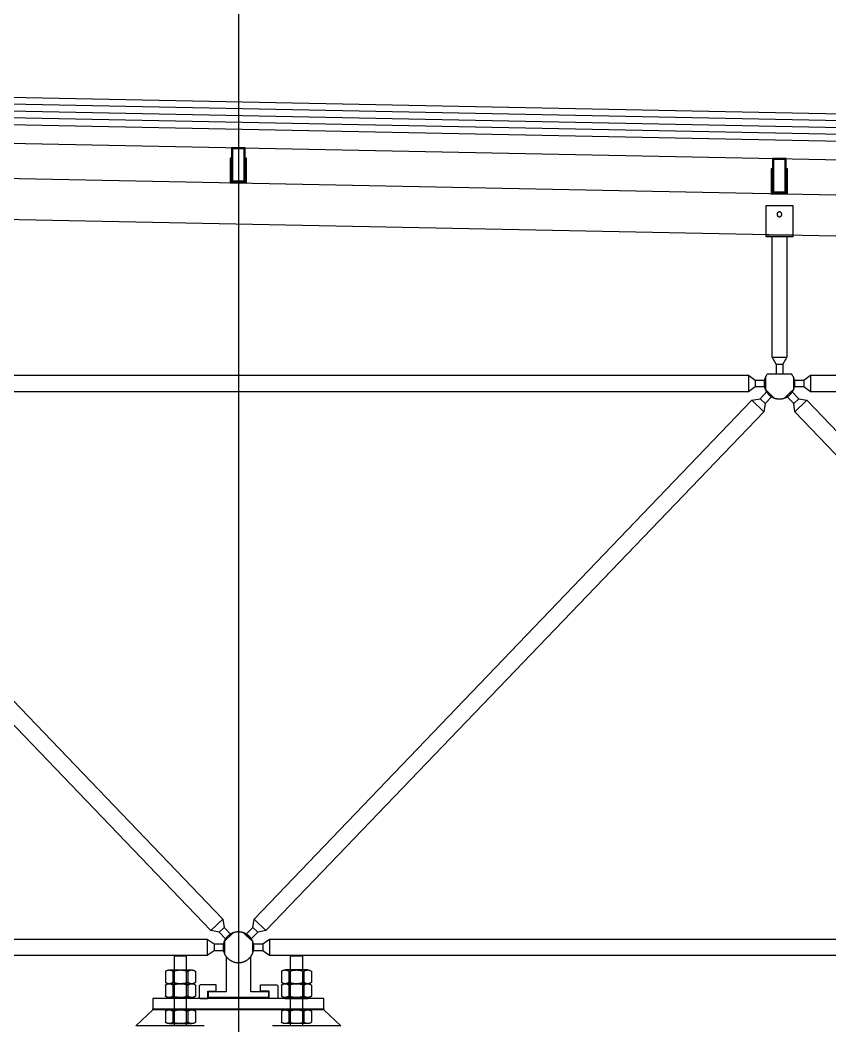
# Model space of a CAD drawing. Header units: centimetres. Extents: x 26200 to 152500, y -600 to 9300.
# Drawn here: x 133613.1 to 133850.1, y 5900.4 to 6194.8 of the extents above; entities that cross this region are included whole.
import ezdxf

# ---------------------------------------------------------------- set-up
doc = ezdxf.new("R2010")
doc.units = ezdxf.units.CM
doc.layers.add('ROTAS-MIMARI-KESIT', color=8, linetype='Continuous')

msp = doc.modelspace()

# ---------------------------------------------------------------- linework, layer by layer
at = {"layer": 'ROTAS-MIMARI-KESIT'}
msp.add_line((133677.07, 6815.33), (133677.07, 5246.86), dxfattribs=at)
for points in [[(132727.16, 6187.91), (135502.08, 6132.41)], [(132727.2, 6189.91), (135502.04, 6134.41)], [(132727.12, 6185.91), (135502.04, 6130.41)], [(132727.04, 6181.91), (135502.04, 6126.41)], [(132727.08, 6183.91), (135502.08, 6128.41)], [(132727.04, 6176.41), (135502.04, 6120.91)], [(132885.88, 6162.93), (135422.72, 6112.19)], [(133674.64, 6153.11), (133674.94, 6153.11)], [(133679.14, 6153.11), (133679.44, 6153.11)], [(132885.88, 6150.93), (135422.72, 6100.19)], [(133674.64, 6151.71), (133674.94, 6151.71)], [(133679.14, 6151.71), (133679.44, 6151.71)], [(133832.98, 6149.94), (133833.28, 6149.94)], [(133837.48, 6149.94), (133837.78, 6149.94)], [(133832.98, 6148.54), (133833.28, 6148.54)], [(133837.48, 6148.54), (133837.78, 6148.54)], [(133831.38, 6131.94), (133839.38, 6131.94)], [(133833.26, 6096.11), (133833.26, 6131.44)], [(133837.5, 6131.44), (133837.5, 6096.11)], [(133834.38, 6094.11), (133833.26, 6096.11)], [(133833.26, 6096.11), (133837.5, 6096.11)], [(133834.38, 6094.11), (133834.38, 6091.11)], [(133834.38, 6094.11), (133836.38, 6094.11)], [(133837.5, 6096.11), (133836.38, 6094.11)], [(133836.38, 6094.11), (133836.38, 6091.11)], [(133522.81, 6089.41), (133525.81, 6089.41), (133527.81, 6090.82), (133826.28, 6090.82), (133828.28, 6089.41), (133831.28, 6089.41)], [(133826.28, 6090.82), (133826.28, 6085.99)], [(133831.78, 6091.11), (133831.69, 6090.99), (133831.61, 6090.86), (133831.53, 6090.74), (133831.45, 6090.6), (133831.38, 6090.47), (133831.31, 6090.33), (133831.24, 6090.19), (133831.18, 6090.05), (133831.13, 6089.9), (133831.1, 6089.82), (133831.08, 6089.75), (133831.06, 6089.67), (133831.04, 6089.6), (133831.02, 6089.52), (133831, 6089.44), (133830.98, 6089.36), (133830.96, 6089.29), (133830.95, 6089.21), (133830.93, 6089.13), (133830.92, 6089.05), (133830.91, 6088.97), (133830.9, 6088.89), (133830.89, 6088.81), (133830.89, 6088.73), (133830.88, 6088.65), (133830.88, 6088.57), (133830.88, 6088.49), (133830.88, 6088.41), (133830.88, 6088.33), (133830.88, 6088.26), (133830.88, 6088.18), (133830.89, 6088.1), (133830.89, 6088.02), (133830.9, 6087.94), (133830.91, 6087.86), (133830.92, 6087.78), (133830.93, 6087.7), (133830.96, 6087.55), (133830.99, 6087.4), (133831.03, 6087.25), (133831.07, 6087.1), (133831.12, 6086.95), (133831.17, 6086.81), (133831.23, 6086.67), (133831.29, 6086.53), (133831.35, 6086.4), (133831.42, 6086.26), (133831.49, 6086.13), (133831.57, 6086.01), (133831.66, 6085.88), (133831.74, 6085.75), (133831.84, 6085.63), (133831.94, 6085.51), (133832.04, 6085.39), (133832.15, 6085.28), (133832.2, 6085.22), (133832.26, 6085.17), (133832.31, 6085.11), (133832.37, 6085.06), (133832.43, 6085.01), (133832.49, 6084.95), (133832.56, 6084.9), (133832.62, 6084.85), (133832.68, 6084.81), (133832.75, 6084.76), (133832.81, 6084.71), (133832.88, 6084.67), (133832.94, 6084.62), (133833.01, 6084.58), (133833.08, 6084.54), (133833.15, 6084.5), (133833.22, 6084.46), (133833.29, 6084.42), (133833.36, 6084.39), (133833.43, 6084.35), (133833.5, 6084.32), (133833.58, 6084.29), (133833.65, 6084.25), (133833.72, 6084.22), (133833.8, 6084.2), (133833.87, 6084.17), (133833.94, 6084.14), (133834.02, 6084.12), (133834.17, 6084.07), (133834.32, 6084.03), (133834.47, 6084), (133834.62, 6083.97), (133834.78, 6083.95), (133834.93, 6083.93), (133835.08, 6083.92), (133835.23, 6083.91), (133835.38, 6083.91), (133835.53, 6083.91), (133835.67, 6083.92), (133835.83, 6083.93), (133835.98, 6083.95), (133836.13, 6083.97), (133836.28, 6084), (133836.43, 6084.03), (133836.58, 6084.07), (133836.73, 6084.12), (133836.81, 6084.14), (133836.88, 6084.17), (133836.96, 6084.2), (133837.03, 6084.22), (133837.1, 6084.25), (133837.18, 6084.29), (133837.25, 6084.32), (133837.32, 6084.35), (133837.39, 6084.39), (133837.46, 6084.42), (133837.54, 6084.46), (133837.6, 6084.5), (133837.67, 6084.54), (133837.74, 6084.58), (133837.81, 6084.62), (133837.88, 6084.67), (133837.94, 6084.71), (133838.01, 6084.76), (133838.07, 6084.81), (133838.14, 6084.85), (133838.2, 6084.9), (133838.26, 6084.95), (133838.32, 6085.01), (133838.38, 6085.06), (133838.44, 6085.11), (133838.5, 6085.17), (133838.55, 6085.22), (133838.61, 6085.28), (133838.71, 6085.39), (133838.82, 6085.51), (133838.92, 6085.63), (133839.01, 6085.75), (133839.1, 6085.88), (133839.18, 6086.01), (133839.26, 6086.13), (133839.33, 6086.26), (133839.4, 6086.4), (133839.47, 6086.53), (133839.53, 6086.67), (133839.58, 6086.81), (133839.63, 6086.95), (133839.68, 6087.1), (133839.72, 6087.25), (133839.76, 6087.4), (133839.79, 6087.55), (133839.82, 6087.7), (133839.83, 6087.78), (133839.84, 6087.86), (133839.85, 6087.94), (133839.86, 6088.02), (133839.87, 6088.1), (133839.87, 6088.18), (133839.87, 6088.26), (133839.88, 6088.33), (133839.88, 6088.41), (133839.88, 6088.49), (133839.87, 6088.57), (133839.87, 6088.65), (133839.86, 6088.73), (133839.86, 6088.81), (133839.85, 6088.89), (133839.84, 6088.97), (133839.83, 6089.05), (133839.82, 6089.13), (133839.8, 6089.21), (133839.79, 6089.29), (133839.77, 6089.36), (133839.76, 6089.44), (133839.74, 6089.52), (133839.72, 6089.6), (133839.7, 6089.67), (133839.67, 6089.75), (133839.65, 6089.82), (133839.62, 6089.9), (133839.57, 6090.05), (133839.51, 6090.19), (133839.45, 6090.33), (133839.38, 6090.47), (133839.3, 6090.6), (133839.23, 6090.74), (133839.15, 6090.86), (133839.06, 6090.99), (133838.98, 6091.11)], [(133838.98, 6091.11), (133831.78, 6091.11)], [(133839.48, 6089.41), (133842.48, 6089.41), (133844.48, 6090.82), (134142.94, 6090.82), (134144.94, 6089.41), (134147.94, 6089.41)], [(133844.48, 6090.82), (133844.48, 6085.99)], [(133828.28, 6089.41), (133828.28, 6087.41)], [(133831.28, 6090.26), (133831.28, 6086.55)], [(133839.48, 6090.26), (133839.48, 6086.55)], [(133842.48, 6089.41), (133842.48, 6087.41)], [(133831.28, 6087.41), (133828.28, 6087.41), (133826.28, 6085.99), (133527.81, 6085.99), (133525.81, 6087.41), (133522.81, 6087.41)], [(133833.26, 6084.76), (133831.18, 6082.59), (133830.82, 6080.17), (133685.09, 5928.3), (133682.68, 5927.84), (133680.6, 5925.67), (133679.16, 5927.06), (133681.24, 5929.22), (133681.6, 5931.65), (133827.33, 6083.52), (133829.74, 6083.98), (133831.82, 6086.14)], [(133831.2, 6086.73), (133833.88, 6084.17)], [(133839.55, 6086.73), (133836.88, 6084.17)], [(134147.94, 6087.41), (134144.94, 6087.41), (134142.94, 6085.99), (133844.48, 6085.99), (133842.48, 6087.41), (133839.48, 6087.41)], [(133827.33, 6083.52), (133830.82, 6080.17)], [(133829.74, 6083.98), (133831.18, 6082.59)], [(133841.01, 6083.98), (133839.57, 6082.59)], [(133843.42, 6083.52), (133839.93, 6080.17)], [(133672.49, 5931.65), (133669, 5928.3)], [(133672.85, 5929.22), (133671.41, 5927.84)], [(133681.24, 5929.22), (133682.68, 5927.84)], [(133681.6, 5931.65), (133685.09, 5928.3)], [(133364.48, 5924.41), (133367.48, 5924.41), (133369.48, 5925.82), (133667.94, 5925.82), (133669.94, 5924.41), (133672.94, 5924.41)], [(133667.94, 5925.82), (133667.94, 5920.99)], [(133680.64, 5920.71), (133680.74, 5920.84), (133680.82, 5920.97), (133680.91, 5921.1), (133680.98, 5921.24), (133681.06, 5921.37), (133681.13, 5921.52), (133681.19, 5921.66), (133681.25, 5921.8), (133681.3, 5921.95), (133681.35, 5922.1), (133681.39, 5922.25), (133681.43, 5922.4), (133681.46, 5922.56), (133681.49, 5922.71), (133681.51, 5922.87), (133681.53, 5923.02), (133681.54, 5923.18), (133681.54, 5923.34), (133681.54, 5923.49), (133681.54, 5923.65), (133681.53, 5923.81), (133681.51, 5923.96), (133681.49, 5924.12), (133681.46, 5924.27), (133681.43, 5924.43), (133681.39, 5924.58), (133681.34, 5924.73), (133681.3, 5924.88), (133681.24, 5925.03), (133681.18, 5925.17), (133681.12, 5925.32), (133681.05, 5925.46), (133680.98, 5925.59), (133680.9, 5925.73), (133680.81, 5925.86), (133680.73, 5925.99), (133680.63, 5926.12), (133680.54, 5926.24), (133680.44, 5926.36), (133680.33, 5926.48), (133680.22, 5926.59), (133680.11, 5926.7), (133679.99, 5926.81), (133679.87, 5926.91), (133679.75, 5927), (133679.62, 5927.1), (133679.49, 5927.18), (133679.36, 5927.27), (133679.22, 5927.35), (133679.08, 5927.42), (133678.94, 5927.49), (133678.8, 5927.55), (133678.65, 5927.61), (133678.51, 5927.66), (133678.36, 5927.71), (133678.21, 5927.76), (133678.05, 5927.79), (133677.9, 5927.83), (133677.75, 5927.85), (133677.59, 5927.88), (133677.44, 5927.89), (133677.28, 5927.9), (133677.12, 5927.91), (133676.96, 5927.91), (133676.81, 5927.9), (133676.65, 5927.89), (133676.5, 5927.88), (133676.34, 5927.85), (133676.19, 5927.83), (133676.03, 5927.79), (133675.88, 5927.76), (133675.73, 5927.71), (133675.58, 5927.66), (133675.43, 5927.61), (133675.29, 5927.55), (133675.14, 5927.49), (133675, 5927.42), (133674.86, 5927.35), (133674.73, 5927.27), (133674.59, 5927.18), (133674.46, 5927.1), (133674.34, 5927), (133674.21, 5926.91), (133674.09, 5926.81), (133673.98, 5926.7), (133673.86, 5926.59), (133673.75, 5926.48), (133673.65, 5926.36), (133673.55, 5926.24), (133673.45, 5926.12), (133673.36, 5925.99), (133673.27, 5925.86), (133673.19, 5925.73), (133673.11, 5925.59), (133673.04, 5925.46), (133672.97, 5925.32), (133672.9, 5925.17), (133672.84, 5925.03), (133672.79, 5924.88), (133672.74, 5924.73), (133672.7, 5924.58), (133672.66, 5924.43), (133672.63, 5924.27), (133672.6, 5924.12), (133672.58, 5923.96), (133672.56, 5923.81), (133672.55, 5923.65), (133672.54, 5923.49), (133672.54, 5923.34), (133672.55, 5923.18), (133672.56, 5923.02), (133672.58, 5922.87), (133672.6, 5922.71), (133672.62, 5922.56), (133672.66, 5922.4), (133672.69, 5922.25), (133672.74, 5922.1), (133672.79, 5921.95), (133672.84, 5921.8), (133672.9, 5921.66), (133672.96, 5921.52), (133673.03, 5921.37), (133673.1, 5921.24), (133673.18, 5921.1), (133673.26, 5920.97), (133673.35, 5920.84), (133673.44, 5920.71)], [(133675.54, 5927.65), (133672.87, 5925.08)], [(133678.54, 5927.65), (133681.22, 5925.08)], [(133681.14, 5924.41), (133684.14, 5924.41), (133686.14, 5925.82), (133984.61, 5925.82), (133986.61, 5924.41), (133989.61, 5924.41)], [(133686.14, 5925.82), (133686.14, 5920.99)], [(133669.94, 5924.41), (133669.94, 5922.41)], [(133672.94, 5925.26), (133672.94, 5921.55)], [(133681.14, 5925.26), (133681.14, 5921.55)], [(133684.14, 5924.41), (133684.14, 5922.41)], [(133672.94, 5922.41), (133669.94, 5922.41), (133667.94, 5920.99), (133369.48, 5920.99), (133367.48, 5922.41), (133364.48, 5922.41)], [(133661.84, 5920.91), (133658.24, 5920.91)], [(133658.24, 5920.91), (133658.24, 5900.41)], [(133658.24, 5920.91), (133661.84, 5920.91)], [(133661.84, 5900.41), (133661.84, 5920.91)], [(133673.44, 5920.71), (133673.44, 5910.41)], [(133680.64, 5910.41), (133680.64, 5920.71)], [(133989.61, 5922.41), (133986.61, 5922.41), (133984.61, 5920.99), (133686.14, 5920.99), (133684.14, 5922.41), (133681.14, 5922.41)], [(133692.24, 5900.41), (133692.24, 5920.91)], [(133692.24, 5920.91), (133695.84, 5920.91)], [(133695.84, 5920.91), (133692.24, 5920.91)], [(133695.84, 5920.91), (133695.84, 5900.41)], [(133655.69, 5916.39), (133655.74, 5916.43), (133655.79, 5916.47), (133655.84, 5916.5), (133655.89, 5916.53), (133655.94, 5916.56), (133655.99, 5916.59), (133656.05, 5916.61), (133656.1, 5916.64), (133656.16, 5916.66), (133656.21, 5916.68), (133656.27, 5916.7), (133656.33, 5916.72), (133656.39, 5916.73), (133656.45, 5916.74), (133656.51, 5916.75), (133656.56, 5916.76), (133656.62, 5916.77), (133656.68, 5916.77), (133656.74, 5916.77), (133656.8, 5916.77), (133656.86, 5916.77), (133656.92, 5916.77), (133656.98, 5916.76), (133657.04, 5916.75), (133657.1, 5916.74), (133657.16, 5916.73), (133657.22, 5916.72), (133657.28, 5916.7), (133657.33, 5916.68), (133657.39, 5916.66), (133657.45, 5916.64), (133657.5, 5916.61), (133657.55, 5916.59), (133657.61, 5916.56), (133657.66, 5916.53), (133657.71, 5916.5), (133657.76, 5916.47), (133657.81, 5916.43), (133657.86, 5916.39)], [(133655.69, 5916.39), (133655.69, 5913.12)], [(133656.77, 5916.77), (133663.38, 5916.77)], [(133657.86, 5916.38), (133658.06, 5916.45), (133658.26, 5916.51), (133658.47, 5916.57), (133658.68, 5916.62), (133658.89, 5916.66), (133659.1, 5916.7), (133659.31, 5916.73), (133659.53, 5916.75), (133659.74, 5916.76), (133659.96, 5916.77), (133660.17, 5916.77), (133660.39, 5916.76), (133660.6, 5916.75), (133660.81, 5916.73), (133661.03, 5916.7), (133661.24, 5916.66), (133661.45, 5916.62), (133661.66, 5916.57), (133661.87, 5916.51), (133662.07, 5916.45), (133662.27, 5916.38)], [(133657.86, 5916.36), (133657.86, 5913.14)], [(133662.27, 5916.39), (133662.32, 5916.43), (133662.37, 5916.46), (133662.42, 5916.49), (133662.47, 5916.53), (133662.53, 5916.56), (133662.58, 5916.59), (133662.64, 5916.61), (133662.69, 5916.64), (133662.75, 5916.66), (133662.81, 5916.68), (133662.87, 5916.7), (133662.92, 5916.71), (133662.98, 5916.73), (133663.04, 5916.74), (133663.1, 5916.75), (133663.16, 5916.76), (133663.22, 5916.77), (133663.29, 5916.77), (133663.35, 5916.77), (133663.41, 5916.77), (133663.47, 5916.77), (133663.53, 5916.77), (133663.59, 5916.76), (133663.65, 5916.75), (133663.71, 5916.74), (133663.77, 5916.73), (133663.83, 5916.71), (133663.89, 5916.7), (133663.95, 5916.68), (133664, 5916.66), (133664.06, 5916.64), (133664.12, 5916.61), (133664.17, 5916.59), (133664.23, 5916.56), (133664.28, 5916.53), (133664.33, 5916.49), (133664.38, 5916.46), (133664.43, 5916.43), (133664.48, 5916.39)], [(133662.27, 5916.38), (133662.27, 5913.14)], [(133664.48, 5916.39), (133664.48, 5913.12)], [(133689.61, 5916.39), (133689.65, 5916.43), (133689.7, 5916.46), (133689.75, 5916.49), (133689.81, 5916.53), (133689.86, 5916.56), (133689.91, 5916.59), (133689.97, 5916.61), (133690.02, 5916.64), (133690.08, 5916.66), (133690.14, 5916.68), (133690.2, 5916.7), (133690.26, 5916.71), (133690.32, 5916.73), (133690.38, 5916.74), (133690.44, 5916.75), (133690.5, 5916.76), (133690.56, 5916.77), (133690.62, 5916.77), (133690.68, 5916.77), (133690.74, 5916.77), (133690.8, 5916.77), (133690.86, 5916.77), (133690.92, 5916.76), (133690.98, 5916.75), (133691.04, 5916.74), (133691.1, 5916.73), (133691.16, 5916.71), (133691.22, 5916.7), (133691.28, 5916.68), (133691.34, 5916.66), (133691.39, 5916.64), (133691.45, 5916.61), (133691.5, 5916.59), (133691.56, 5916.56), (133691.61, 5916.53), (133691.66, 5916.49), (133691.72, 5916.46), (133691.76, 5916.43), (133691.81, 5916.39)], [(133689.61, 5916.39), (133689.61, 5913.12)], [(133697.31, 5916.77), (133690.71, 5916.77)], [(133691.81, 5916.38), (133692.02, 5916.45), (133692.22, 5916.51), (133692.43, 5916.57), (133692.64, 5916.62), (133692.85, 5916.66), (133693.06, 5916.7), (133693.27, 5916.73), (133693.49, 5916.75), (133693.7, 5916.76), (133693.91, 5916.77), (133694.13, 5916.77), (133694.34, 5916.76), (133694.56, 5916.75), (133694.77, 5916.73), (133694.98, 5916.7), (133695.2, 5916.66), (133695.41, 5916.62), (133695.62, 5916.57), (133695.82, 5916.51), (133696.03, 5916.45), (133696.23, 5916.38)], [(133691.81, 5916.38), (133691.81, 5913.14)], [(133696.23, 5916.39), (133696.28, 5916.43), (133696.33, 5916.47), (133696.38, 5916.5), (133696.43, 5916.53), (133696.48, 5916.56), (133696.53, 5916.59), (133696.59, 5916.61), (133696.64, 5916.64), (133696.7, 5916.66), (133696.75, 5916.68), (133696.81, 5916.7), (133696.87, 5916.72), (133696.93, 5916.73), (133696.98, 5916.74), (133697.04, 5916.75), (133697.1, 5916.76), (133697.16, 5916.77), (133697.22, 5916.77), (133697.28, 5916.77), (133697.34, 5916.77), (133697.4, 5916.77), (133697.46, 5916.77), (133697.52, 5916.76), (133697.58, 5916.75), (133697.64, 5916.74), (133697.7, 5916.73), (133697.76, 5916.72), (133697.81, 5916.7), (133697.87, 5916.68), (133697.93, 5916.66), (133697.98, 5916.64), (133698.04, 5916.61), (133698.09, 5916.59), (133698.15, 5916.56), (133698.2, 5916.53), (133698.25, 5916.5), (133698.3, 5916.47), (133698.35, 5916.43), (133698.4, 5916.39)], [(133696.23, 5916.36), (133696.23, 5913.14)], [(133698.4, 5916.39), (133698.4, 5913.12)], [(133657.86, 5913.12), (133657.81, 5913.08), (133657.76, 5913.05), (133657.71, 5913.01), (133657.66, 5912.98), (133657.61, 5912.95), (133657.55, 5912.93), (133657.5, 5912.9), (133657.45, 5912.88), (133657.39, 5912.85), (133657.33, 5912.83), (133657.28, 5912.82), (133657.22, 5912.8), (133657.16, 5912.78), (133657.1, 5912.77), (133657.04, 5912.76), (133656.98, 5912.75), (133656.92, 5912.75), (133656.86, 5912.74), (133656.8, 5912.74), (133656.74, 5912.74), (133656.68, 5912.74), (133656.62, 5912.75), (133656.56, 5912.75), (133656.51, 5912.76), (133656.45, 5912.77), (133656.39, 5912.78), (133656.33, 5912.8), (133656.27, 5912.82), (133656.21, 5912.83), (133656.16, 5912.85), (133656.1, 5912.88), (133656.05, 5912.9), (133655.99, 5912.93), (133655.94, 5912.95), (133655.89, 5912.98), (133655.84, 5913.01), (133655.79, 5913.05), (133655.74, 5913.08), (133655.69, 5913.12)], [(133655.69, 5912.36), (133655.74, 5912.4), (133655.79, 5912.43), (133655.84, 5912.47), (133655.89, 5912.5), (133655.94, 5912.53), (133655.99, 5912.56), (133656.05, 5912.58), (133656.1, 5912.61), (133656.16, 5912.63), (133656.21, 5912.65), (133656.27, 5912.67), (133656.33, 5912.68), (133656.39, 5912.7), (133656.45, 5912.71), (133656.51, 5912.72), (133656.56, 5912.73), (133656.62, 5912.73), (133656.68, 5912.74), (133656.74, 5912.74), (133656.8, 5912.74), (133656.86, 5912.74), (133656.92, 5912.73), (133656.98, 5912.73), (133657.04, 5912.72), (133657.1, 5912.71), (133657.16, 5912.7), (133657.22, 5912.68), (133657.28, 5912.67), (133657.33, 5912.65), (133657.39, 5912.63), (133657.45, 5912.61), (133657.5, 5912.58), (133657.55, 5912.56), (133657.61, 5912.53), (133657.66, 5912.5), (133657.71, 5912.47), (133657.76, 5912.43), (133657.81, 5912.4), (133657.86, 5912.36)], [(133655.69, 5912.36), (133655.69, 5909.09)], [(133656.77, 5912.74), (133663.38, 5912.74)], [(133656.77, 5912.74), (133662.27, 5912.74)], [(133662.27, 5913.14), (133662.07, 5913.06), (133661.87, 5913), (133661.66, 5912.94), (133661.45, 5912.89), (133661.24, 5912.85), (133661.03, 5912.81), (133660.81, 5912.79), (133660.6, 5912.76), (133660.39, 5912.75), (133660.17, 5912.74), (133659.96, 5912.74), (133659.74, 5912.75), (133659.53, 5912.76), (133659.31, 5912.79), (133659.1, 5912.81), (133658.89, 5912.85), (133658.68, 5912.89), (133658.47, 5912.94), (133658.26, 5913), (133658.06, 5913.06), (133657.86, 5913.14)], [(133657.86, 5912.35), (133658.06, 5912.42), (133658.26, 5912.48), (133658.47, 5912.54), (133658.68, 5912.59), (133658.89, 5912.63), (133659.1, 5912.67), (133659.31, 5912.7), (133659.53, 5912.72), (133659.74, 5912.73), (133659.96, 5912.74), (133660.17, 5912.74), (133660.39, 5912.73), (133660.6, 5912.72), (133660.81, 5912.7), (133661.03, 5912.67), (133661.24, 5912.63), (133661.45, 5912.59), (133661.66, 5912.54), (133661.87, 5912.48), (133662.07, 5912.42), (133662.27, 5912.35)], [(133657.86, 5912.33), (133657.86, 5909.1)], [(133664.48, 5913.12), (133664.43, 5913.09), (133664.38, 5913.05), (133664.33, 5913.02), (133664.28, 5912.99), (133664.23, 5912.96), (133664.17, 5912.93), (133664.12, 5912.9), (133664.06, 5912.88), (133664, 5912.86), (133663.95, 5912.83), (133663.89, 5912.82), (133663.83, 5912.8), (133663.77, 5912.79), (133663.71, 5912.77), (133663.65, 5912.76), (133663.59, 5912.75), (133663.53, 5912.75), (133663.47, 5912.74), (133663.41, 5912.74), (133663.35, 5912.74), (133663.29, 5912.74), (133663.22, 5912.75), (133663.16, 5912.75), (133663.1, 5912.76), (133663.04, 5912.77), (133662.98, 5912.79), (133662.92, 5912.8), (133662.87, 5912.82), (133662.81, 5912.83), (133662.75, 5912.86), (133662.69, 5912.88), (133662.64, 5912.9), (133662.58, 5912.93), (133662.53, 5912.96), (133662.47, 5912.99), (133662.42, 5913.02), (133662.37, 5913.05), (133662.32, 5913.09), (133662.27, 5913.12)], [(133662.27, 5912.36), (133662.32, 5912.39), (133662.37, 5912.43), (133662.42, 5912.46), (133662.47, 5912.49), (133662.53, 5912.52), (133662.58, 5912.55), (133662.64, 5912.58), (133662.69, 5912.6), (133662.75, 5912.63), (133662.81, 5912.65), (133662.87, 5912.67), (133662.92, 5912.68), (133662.98, 5912.7), (133663.04, 5912.71), (133663.1, 5912.72), (133663.16, 5912.73), (133663.22, 5912.73), (133663.29, 5912.74), (133663.35, 5912.74), (133663.41, 5912.74), (133663.47, 5912.74), (133663.53, 5912.73), (133663.59, 5912.73), (133663.65, 5912.72), (133663.71, 5912.71), (133663.77, 5912.7), (133663.83, 5912.68), (133663.89, 5912.67), (133663.95, 5912.65), (133664, 5912.63), (133664.06, 5912.6), (133664.12, 5912.58), (133664.17, 5912.55), (133664.23, 5912.52), (133664.28, 5912.49), (133664.33, 5912.46), (133664.38, 5912.43), (133664.43, 5912.39), (133664.48, 5912.36)], [(133662.27, 5912.74), (133663.38, 5912.74)], [(133662.27, 5912.35), (133662.27, 5909.1)], [(133664.48, 5912.36), (133664.48, 5909.09)], [(133691.81, 5913.12), (133691.76, 5913.09), (133691.72, 5913.05), (133691.66, 5913.02), (133691.61, 5912.99), (133691.56, 5912.96), (133691.5, 5912.93), (133691.45, 5912.9), (133691.39, 5912.88), (133691.34, 5912.86), (133691.28, 5912.83), (133691.22, 5912.82), (133691.16, 5912.8), (133691.1, 5912.79), (133691.04, 5912.77), (133690.98, 5912.76), (133690.92, 5912.75), (133690.86, 5912.75), (133690.8, 5912.74), (133690.74, 5912.74), (133690.68, 5912.74), (133690.62, 5912.74), (133690.56, 5912.75), (133690.5, 5912.75), (133690.44, 5912.76), (133690.38, 5912.77), (133690.32, 5912.79), (133690.26, 5912.8), (133690.2, 5912.82), (133690.14, 5912.83), (133690.08, 5912.86), (133690.02, 5912.88), (133689.97, 5912.9), (133689.91, 5912.93), (133689.86, 5912.96), (133689.81, 5912.99), (133689.75, 5913.02), (133689.7, 5913.05), (133689.65, 5913.09), (133689.61, 5913.12)], [(133689.61, 5912.36), (133689.65, 5912.39), (133689.7, 5912.43), (133689.75, 5912.46), (133689.81, 5912.49), (133689.86, 5912.52), (133689.91, 5912.55), (133689.97, 5912.58), (133690.02, 5912.6), (133690.08, 5912.63), (133690.14, 5912.65), (133690.2, 5912.67), (133690.26, 5912.68), (133690.32, 5912.7), (133690.38, 5912.71), (133690.44, 5912.72), (133690.5, 5912.73), (133690.56, 5912.73), (133690.62, 5912.74), (133690.68, 5912.74), (133690.74, 5912.74), (133690.8, 5912.74), (133690.86, 5912.73), (133690.92, 5912.73), (133690.98, 5912.72), (133691.04, 5912.71), (133691.1, 5912.7), (133691.16, 5912.68), (133691.22, 5912.67), (133691.28, 5912.65), (133691.34, 5912.63), (133691.39, 5912.6), (133691.45, 5912.58), (133691.5, 5912.55), (133691.56, 5912.52), (133691.61, 5912.49), (133691.66, 5912.46), (133691.72, 5912.43), (133691.76, 5912.39), (133691.81, 5912.36)], [(133689.61, 5912.36), (133689.61, 5909.09)], [(133697.31, 5912.74), (133690.71, 5912.74)], [(133691.81, 5912.74), (133690.71, 5912.74)], [(133696.23, 5913.14), (133696.03, 5913.06), (133695.82, 5913), (133695.62, 5912.94), (133695.41, 5912.89), (133695.2, 5912.85), (133694.98, 5912.81), (133694.77, 5912.79), (133694.56, 5912.76), (133694.34, 5912.75), (133694.13, 5912.74), (133693.91, 5912.74), (133693.7, 5912.75), (133693.49, 5912.76), (133693.27, 5912.79), (133693.06, 5912.81), (133692.85, 5912.85), (133692.64, 5912.89), (133692.43, 5912.94), (133692.22, 5913), (133692.02, 5913.06), (133691.81, 5913.14)], [(133691.81, 5912.35), (133692.02, 5912.42), (133692.22, 5912.48), (133692.43, 5912.54), (133692.64, 5912.59), (133692.85, 5912.63), (133693.06, 5912.67), (133693.27, 5912.7), (133693.49, 5912.72), (133693.7, 5912.73), (133693.91, 5912.74), (133694.13, 5912.74), (133694.34, 5912.73), (133694.56, 5912.72), (133694.77, 5912.7), (133694.98, 5912.67), (133695.2, 5912.63), (133695.41, 5912.59), (133695.62, 5912.54), (133695.82, 5912.48), (133696.03, 5912.42), (133696.23, 5912.35)], [(133697.31, 5912.74), (133691.81, 5912.74)], [(133691.81, 5912.35), (133691.81, 5909.1)], [(133698.4, 5913.12), (133698.35, 5913.08), (133698.3, 5913.05), (133698.25, 5913.01), (133698.2, 5912.98), (133698.15, 5912.95), (133698.09, 5912.93), (133698.04, 5912.9), (133697.98, 5912.88), (133697.93, 5912.85), (133697.87, 5912.83), (133697.81, 5912.82), (133697.76, 5912.8), (133697.7, 5912.78), (133697.64, 5912.77), (133697.58, 5912.76), (133697.52, 5912.75), (133697.46, 5912.75), (133697.4, 5912.74), (133697.34, 5912.74), (133697.28, 5912.74), (133697.22, 5912.74), (133697.16, 5912.75), (133697.1, 5912.75), (133697.04, 5912.76), (133696.98, 5912.77), (133696.93, 5912.78), (133696.87, 5912.8), (133696.81, 5912.82), (133696.75, 5912.83), (133696.7, 5912.85), (133696.64, 5912.88), (133696.59, 5912.9), (133696.53, 5912.93), (133696.48, 5912.95), (133696.43, 5912.98), (133696.38, 5913.01), (133696.33, 5913.05), (133696.28, 5913.08), (133696.23, 5913.12)], [(133696.23, 5912.36), (133696.28, 5912.4), (133696.33, 5912.43), (133696.38, 5912.47), (133696.43, 5912.5), (133696.48, 5912.53), (133696.53, 5912.56), (133696.59, 5912.58), (133696.64, 5912.61), (133696.7, 5912.63), (133696.75, 5912.65), (133696.81, 5912.67), (133696.87, 5912.68), (133696.93, 5912.7), (133696.98, 5912.71), (133697.04, 5912.72), (133697.1, 5912.73), (133697.16, 5912.73), (133697.22, 5912.74), (133697.28, 5912.74), (133697.34, 5912.74), (133697.4, 5912.74), (133697.46, 5912.73), (133697.52, 5912.73), (133697.58, 5912.72), (133697.64, 5912.71), (133697.7, 5912.7), (133697.76, 5912.68), (133697.81, 5912.67), (133697.87, 5912.65), (133697.93, 5912.63), (133697.98, 5912.61), (133698.04, 5912.58), (133698.09, 5912.56), (133698.15, 5912.53), (133698.2, 5912.5), (133698.25, 5912.47), (133698.3, 5912.43), (133698.35, 5912.4), (133698.4, 5912.36)], [(133696.23, 5912.33), (133696.23, 5909.1)], [(133698.4, 5912.36), (133698.4, 5909.09)], [(133657.86, 5909.09), (133657.81, 5909.05), (133657.76, 5909.02), (133657.71, 5908.98), (133657.66, 5908.95), (133657.61, 5908.92), (133657.55, 5908.89), (133657.5, 5908.87), (133657.45, 5908.84), (133657.39, 5908.82), (133657.33, 5908.8), (133657.28, 5908.78), (133657.22, 5908.77), (133657.16, 5908.75), (133657.1, 5908.74), (133657.04, 5908.73), (133656.98, 5908.72), (133656.92, 5908.72), (133656.86, 5908.71), (133656.8, 5908.71), (133656.74, 5908.71), (133656.68, 5908.71), (133656.62, 5908.72), (133656.56, 5908.72), (133656.51, 5908.73), (133656.45, 5908.74), (133656.39, 5908.75), (133656.33, 5908.77), (133656.27, 5908.78), (133656.21, 5908.8), (133656.16, 5908.82), (133656.1, 5908.84), (133656.05, 5908.87), (133655.99, 5908.89), (133655.94, 5908.92), (133655.89, 5908.95), (133655.84, 5908.98), (133655.79, 5909.02), (133655.74, 5909.05), (133655.69, 5909.09)], [(133656.77, 5908.71), (133662.27, 5908.71)], [(133662.27, 5909.1), (133662.07, 5909.03), (133661.87, 5908.97), (133661.66, 5908.91), (133661.45, 5908.86), (133661.24, 5908.82), (133661.03, 5908.78), (133660.81, 5908.75), (133660.6, 5908.73), (133660.39, 5908.72), (133660.17, 5908.71), (133659.96, 5908.71), (133659.74, 5908.72), (133659.53, 5908.73), (133659.31, 5908.75), (133659.1, 5908.78), (133658.89, 5908.82), (133658.68, 5908.86), (133658.47, 5908.91), (133658.26, 5908.97), (133658.06, 5909.03), (133657.86, 5909.1)], [(133664.48, 5909.09), (133664.43, 5909.06), (133664.38, 5909.02), (133664.33, 5908.99), (133664.28, 5908.95), (133664.23, 5908.92), (133664.17, 5908.9), (133664.12, 5908.87), (133664.06, 5908.85), (133664, 5908.82), (133663.95, 5908.8), (133663.89, 5908.78), (133663.83, 5908.77), (133663.77, 5908.75), (133663.71, 5908.74), (133663.65, 5908.73), (133663.59, 5908.72), (133663.53, 5908.72), (133663.47, 5908.71), (133663.41, 5908.71), (133663.35, 5908.71), (133663.29, 5908.71), (133663.22, 5908.72), (133663.16, 5908.72), (133663.1, 5908.73), (133663.04, 5908.74), (133662.98, 5908.75), (133662.92, 5908.77), (133662.87, 5908.78), (133662.81, 5908.8), (133662.75, 5908.82), (133662.69, 5908.85), (133662.64, 5908.87), (133662.58, 5908.9), (133662.53, 5908.92), (133662.47, 5908.95), (133662.42, 5908.99), (133662.37, 5909.02), (133662.32, 5909.06), (133662.27, 5909.09)], [(133662.27, 5908.71), (133663.38, 5908.71)], [(133665.84, 5908.41), (133665.54, 5908.71)], [(133673.44, 5910.41), (133668.14, 5910.41)], [(133668.14, 5910.41), (133668.14, 5908.81)], [(133668.14, 5908.81), (133685.94, 5908.81)], [(133668.35, 5908.61), (133685.74, 5908.61)], [(133668.35, 5908.41), (133668.35, 5908.61)], [(133685.74, 5908.41), (133668.35, 5908.41)], [(133668.39, 5908.61), (133668.39, 5908.81)], [(133685.94, 5910.41), (133680.64, 5910.41)], [(133685.69, 5908.61), (133685.69, 5908.81)], [(133685.74, 5908.41), (133685.74, 5908.61)], [(133685.94, 5908.81), (133685.94, 5910.41)], [(133688.24, 5908.41), (133688.54, 5908.71)], [(133691.81, 5909.09), (133691.76, 5909.06), (133691.72, 5909.02), (133691.66, 5908.99), (133691.61, 5908.95), (133691.56, 5908.92), (133691.5, 5908.9), (133691.45, 5908.87), (133691.39, 5908.85), (133691.34, 5908.82), (133691.28, 5908.8), (133691.22, 5908.78), (133691.16, 5908.77), (133691.1, 5908.75), (133691.04, 5908.74), (133690.98, 5908.73), (133690.92, 5908.72), (133690.86, 5908.72), (133690.8, 5908.71), (133690.74, 5908.71), (133690.68, 5908.71), (133690.62, 5908.71), (133690.56, 5908.72), (133690.5, 5908.72), (133690.44, 5908.73), (133690.38, 5908.74), (133690.32, 5908.75), (133690.26, 5908.77), (133690.2, 5908.78), (133690.14, 5908.8), (133690.08, 5908.82), (133690.02, 5908.85), (133689.97, 5908.87), (133689.91, 5908.9), (133689.86, 5908.92), (133689.81, 5908.95), (133689.75, 5908.99), (133689.7, 5909.02), (133689.65, 5909.06), (133689.61, 5909.09)], [(133691.81, 5908.71), (133690.71, 5908.71)], [(133696.23, 5909.1), (133696.03, 5909.03), (133695.82, 5908.97), (133695.62, 5908.91), (133695.41, 5908.86), (133695.2, 5908.82), (133694.98, 5908.78), (133694.77, 5908.75), (133694.56, 5908.73), (133694.34, 5908.72), (133694.13, 5908.71), (133693.91, 5908.71), (133693.7, 5908.72), (133693.49, 5908.73), (133693.27, 5908.75), (133693.06, 5908.78), (133692.85, 5908.82), (133692.64, 5908.86), (133692.43, 5908.91), (133692.22, 5908.97), (133692.02, 5909.03), (133691.81, 5909.1)], [(133697.31, 5908.71), (133691.81, 5908.71)], [(133698.4, 5909.09), (133698.35, 5909.05), (133698.3, 5909.02), (133698.25, 5908.98), (133698.2, 5908.95), (133698.15, 5908.92), (133698.09, 5908.89), (133698.04, 5908.87), (133697.98, 5908.84), (133697.93, 5908.82), (133697.87, 5908.8), (133697.81, 5908.78), (133697.76, 5908.77), (133697.7, 5908.75), (133697.64, 5908.74), (133697.58, 5908.73), (133697.52, 5908.72), (133697.46, 5908.72), (133697.4, 5908.71), (133697.34, 5908.71), (133697.28, 5908.71), (133697.22, 5908.71), (133697.16, 5908.72), (133697.1, 5908.72), (133697.04, 5908.73), (133696.98, 5908.74), (133696.93, 5908.75), (133696.87, 5908.77), (133696.81, 5908.78), (133696.75, 5908.8), (133696.7, 5908.82), (133696.64, 5908.84), (133696.59, 5908.87), (133696.53, 5908.89), (133696.48, 5908.92), (133696.43, 5908.95), (133696.38, 5908.98), (133696.33, 5909.02), (133696.28, 5909.05), (133696.23, 5909.09)], [(133667.04, 5900.41), (133647.04, 5900.41), (133652.04, 5905.11)], [(133655.69, 5904.73), (133655.74, 5904.77), (133655.79, 5904.8), (133655.84, 5904.84), (133655.89, 5904.87), (133655.94, 5904.9), (133655.99, 5904.92), (133656.05, 5904.95), (133656.1, 5904.97), (133656.16, 5905), (133656.21, 5905.02), (133656.27, 5905.03), (133656.33, 5905.05), (133656.39, 5905.07), (133656.45, 5905.08), (133656.51, 5905.09), (133656.56, 5905.1), (133656.62, 5905.1), (133656.68, 5905.11), (133656.74, 5905.11), (133656.8, 5905.11), (133656.86, 5905.11), (133656.92, 5905.1), (133656.98, 5905.1), (133657.04, 5905.09), (133657.1, 5905.08), (133657.16, 5905.07), (133657.22, 5905.05), (133657.28, 5905.03), (133657.33, 5905.02), (133657.39, 5905), (133657.45, 5904.97), (133657.5, 5904.95), (133657.55, 5904.92), (133657.61, 5904.9), (133657.66, 5904.87), (133657.71, 5904.84), (133657.76, 5904.8), (133657.81, 5904.77), (133657.86, 5904.73)], [(133655.69, 5904.73), (133655.69, 5901.46)], [(133656.77, 5905.11), (133663.38, 5905.11)], [(133657.86, 5904.71), (133658.06, 5904.79), (133658.26, 5904.85), (133658.47, 5904.91), (133658.68, 5904.96), (133658.89, 5905), (133659.1, 5905.04), (133659.31, 5905.06), (133659.53, 5905.09), (133659.74, 5905.1), (133659.96, 5905.11), (133660.17, 5905.11), (133660.39, 5905.1), (133660.6, 5905.09), (133660.81, 5905.06), (133661.03, 5905.04), (133661.24, 5905), (133661.45, 5904.96), (133661.66, 5904.91), (133661.87, 5904.85), (133662.07, 5904.79), (133662.27, 5904.71)], [(133657.86, 5904.7), (133657.86, 5901.47)], [(133662.27, 5904.72), (133662.32, 5904.76), (133662.37, 5904.8), (133662.42, 5904.83), (133662.47, 5904.86), (133662.53, 5904.89), (133662.58, 5904.92), (133662.64, 5904.95), (133662.69, 5904.97), (133662.75, 5904.99), (133662.81, 5905.02), (133662.87, 5905.03), (133662.92, 5905.05), (133662.98, 5905.06), (133663.04, 5905.08), (133663.1, 5905.09), (133663.16, 5905.1), (133663.22, 5905.1), (133663.29, 5905.11), (133663.35, 5905.11), (133663.41, 5905.11), (133663.47, 5905.11), (133663.53, 5905.1), (133663.59, 5905.1), (133663.65, 5905.09), (133663.71, 5905.08), (133663.77, 5905.06), (133663.83, 5905.05), (133663.89, 5905.03), (133663.95, 5905.02), (133664, 5904.99), (133664.06, 5904.97), (133664.12, 5904.95), (133664.17, 5904.92), (133664.23, 5904.89), (133664.28, 5904.86), (133664.33, 5904.83), (133664.38, 5904.8), (133664.43, 5904.76), (133664.48, 5904.72)], [(133662.27, 5904.72), (133662.27, 5901.47)], [(133664.48, 5904.72), (133664.48, 5901.46)], [(133702.04, 5905.11), (133707.04, 5900.41), (133687.04, 5900.41)], [(133689.61, 5904.72), (133689.65, 5904.76), (133689.7, 5904.8), (133689.75, 5904.83), (133689.81, 5904.86), (133689.86, 5904.89), (133689.91, 5904.92), (133689.97, 5904.95), (133690.02, 5904.97), (133690.08, 5904.99), (133690.14, 5905.02), (133690.2, 5905.03), (133690.26, 5905.05), (133690.32, 5905.06), (133690.38, 5905.08), (133690.44, 5905.09), (133690.5, 5905.1), (133690.56, 5905.1), (133690.62, 5905.11), (133690.68, 5905.11), (133690.74, 5905.11), (133690.8, 5905.11), (133690.86, 5905.1), (133690.92, 5905.1), (133690.98, 5905.09), (133691.04, 5905.08), (133691.1, 5905.06), (133691.16, 5905.05), (133691.22, 5905.03), (133691.28, 5905.02), (133691.34, 5904.99), (133691.39, 5904.97), (133691.45, 5904.95), (133691.5, 5904.92), (133691.56, 5904.89), (133691.61, 5904.86), (133691.66, 5904.83), (133691.72, 5904.8), (133691.76, 5904.76), (133691.81, 5904.72)], [(133689.61, 5904.72), (133689.61, 5901.46)], [(133697.31, 5905.11), (133690.71, 5905.11)], [(133691.81, 5904.71), (133692.02, 5904.79), (133692.22, 5904.85), (133692.43, 5904.91), (133692.64, 5904.96), (133692.85, 5905), (133693.06, 5905.04), (133693.27, 5905.06), (133693.49, 5905.09), (133693.7, 5905.1), (133693.91, 5905.11), (133694.13, 5905.11), (133694.34, 5905.1), (133694.56, 5905.09), (133694.77, 5905.06), (133694.98, 5905.04), (133695.2, 5905), (133695.41, 5904.96), (133695.62, 5904.91), (133695.82, 5904.85), (133696.03, 5904.79), (133696.23, 5904.71)], [(133691.81, 5904.72), (133691.81, 5901.47)], [(133696.23, 5904.73), (133696.28, 5904.77), (133696.33, 5904.8), (133696.38, 5904.84), (133696.43, 5904.87), (133696.48, 5904.9), (133696.53, 5904.92), (133696.59, 5904.95), (133696.64, 5904.97), (133696.7, 5905), (133696.75, 5905.02), (133696.81, 5905.03), (133696.87, 5905.05), (133696.93, 5905.07), (133696.98, 5905.08), (133697.04, 5905.09), (133697.1, 5905.1), (133697.16, 5905.1), (133697.22, 5905.11), (133697.28, 5905.11), (133697.34, 5905.11), (133697.4, 5905.11), (133697.46, 5905.1), (133697.52, 5905.1), (133697.58, 5905.09), (133697.64, 5905.08), (133697.7, 5905.07), (133697.76, 5905.05), (133697.81, 5905.03), (133697.87, 5905.02), (133697.93, 5905), (133697.98, 5904.97), (133698.04, 5904.95), (133698.09, 5904.92), (133698.15, 5904.9), (133698.2, 5904.87), (133698.25, 5904.84), (133698.3, 5904.8), (133698.35, 5904.77), (133698.4, 5904.73)], [(133696.23, 5904.7), (133696.23, 5901.47)], [(133698.4, 5904.73), (133698.4, 5901.46)], [(133657.86, 5901.46), (133657.81, 5901.42), (133657.76, 5901.38), (133657.71, 5901.35), (133657.66, 5901.32), (133657.61, 5901.29), (133657.55, 5901.26), (133657.5, 5901.24), (133657.45, 5901.21), (133657.39, 5901.19), (133657.33, 5901.17), (133657.28, 5901.15), (133657.22, 5901.13), (133657.16, 5901.12), (133657.1, 5901.11), (133657.04, 5901.1), (133656.98, 5901.09), (133656.92, 5901.08), (133656.86, 5901.08), (133656.8, 5901.08), (133656.74, 5901.08), (133656.68, 5901.08), (133656.62, 5901.08), (133656.56, 5901.09), (133656.51, 5901.1), (133656.45, 5901.11), (133656.39, 5901.12), (133656.33, 5901.13), (133656.27, 5901.15), (133656.21, 5901.17), (133656.16, 5901.19), (133656.1, 5901.21), (133656.05, 5901.24), (133655.99, 5901.26), (133655.94, 5901.29), (133655.89, 5901.32), (133655.84, 5901.35), (133655.79, 5901.38), (133655.74, 5901.42), (133655.69, 5901.46)], [(133656.77, 5901.08), (133662.27, 5901.08)], [(133662.27, 5901.47), (133662.07, 5901.4), (133661.87, 5901.34), (133661.66, 5901.28), (133661.45, 5901.23), (133661.24, 5901.19), (133661.03, 5901.15), (133660.81, 5901.12), (133660.6, 5901.1), (133660.39, 5901.09), (133660.17, 5901.08), (133659.96, 5901.08), (133659.74, 5901.09), (133659.53, 5901.1), (133659.31, 5901.12), (133659.1, 5901.15), (133658.89, 5901.19), (133658.68, 5901.23), (133658.47, 5901.28), (133658.26, 5901.34), (133658.06, 5901.4), (133657.86, 5901.47)], [(133664.48, 5901.46), (133664.43, 5901.42), (133664.38, 5901.39), (133664.33, 5901.35), (133664.28, 5901.32), (133664.23, 5901.29), (133664.17, 5901.26), (133664.12, 5901.24), (133664.06, 5901.21), (133664, 5901.19), (133663.95, 5901.17), (133663.89, 5901.15), (133663.83, 5901.14), (133663.77, 5901.12), (133663.71, 5901.11), (133663.65, 5901.1), (133663.59, 5901.09), (133663.53, 5901.08), (133663.47, 5901.08), (133663.41, 5901.08), (133663.35, 5901.08), (133663.29, 5901.08), (133663.22, 5901.08), (133663.16, 5901.09), (133663.1, 5901.1), (133663.04, 5901.11), (133662.98, 5901.12), (133662.92, 5901.14), (133662.87, 5901.15), (133662.81, 5901.17), (133662.75, 5901.19), (133662.69, 5901.21), (133662.64, 5901.24), (133662.58, 5901.26), (133662.53, 5901.29), (133662.47, 5901.32), (133662.42, 5901.35), (133662.37, 5901.39), (133662.32, 5901.42), (133662.27, 5901.46)], [(133662.27, 5901.08), (133663.38, 5901.08)], [(133691.81, 5901.46), (133691.76, 5901.42), (133691.72, 5901.39), (133691.66, 5901.35), (133691.61, 5901.32), (133691.56, 5901.29), (133691.5, 5901.26), (133691.45, 5901.24), (133691.39, 5901.21), (133691.34, 5901.19), (133691.28, 5901.17), (133691.22, 5901.15), (133691.16, 5901.14), (133691.1, 5901.12), (133691.04, 5901.11), (133690.98, 5901.1), (133690.92, 5901.09), (133690.86, 5901.08), (133690.8, 5901.08), (133690.74, 5901.08), (133690.68, 5901.08), (133690.62, 5901.08), (133690.56, 5901.08), (133690.5, 5901.09), (133690.44, 5901.1), (133690.38, 5901.11), (133690.32, 5901.12), (133690.26, 5901.14), (133690.2, 5901.15), (133690.14, 5901.17), (133690.08, 5901.19), (133690.02, 5901.21), (133689.97, 5901.24), (133689.91, 5901.26), (133689.86, 5901.29), (133689.81, 5901.32), (133689.75, 5901.35), (133689.7, 5901.39), (133689.65, 5901.42), (133689.61, 5901.46)], [(133691.81, 5901.08), (133690.71, 5901.08)], [(133696.23, 5901.47), (133696.03, 5901.4), (133695.82, 5901.34), (133695.62, 5901.28), (133695.41, 5901.23), (133695.2, 5901.19), (133694.98, 5901.15), (133694.77, 5901.12), (133694.56, 5901.1), (133694.34, 5901.09), (133694.13, 5901.08), (133693.91, 5901.08), (133693.7, 5901.09), (133693.49, 5901.1), (133693.27, 5901.12), (133693.06, 5901.15), (133692.85, 5901.19), (133692.64, 5901.23), (133692.43, 5901.28), (133692.22, 5901.34), (133692.02, 5901.4), (133691.81, 5901.47)], [(133697.31, 5901.08), (133691.81, 5901.08)], [(133698.4, 5901.46), (133698.35, 5901.42), (133698.3, 5901.38), (133698.25, 5901.35), (133698.2, 5901.32), (133698.15, 5901.29), (133698.09, 5901.26), (133698.04, 5901.24), (133697.98, 5901.21), (133697.93, 5901.19), (133697.87, 5901.17), (133697.81, 5901.15), (133697.76, 5901.13), (133697.7, 5901.12), (133697.64, 5901.11), (133697.58, 5901.1), (133697.52, 5901.09), (133697.46, 5901.08), (133697.4, 5901.08), (133697.34, 5901.08), (133697.28, 5901.08), (133697.22, 5901.08), (133697.16, 5901.08), (133697.1, 5901.09), (133697.04, 5901.1), (133696.98, 5901.11), (133696.93, 5901.12), (133696.87, 5901.13), (133696.81, 5901.15), (133696.75, 5901.17), (133696.7, 5901.19), (133696.64, 5901.21), (133696.59, 5901.24), (133696.53, 5901.26), (133696.48, 5901.29), (133696.43, 5901.32), (133696.38, 5901.35), (133696.33, 5901.38), (133696.28, 5901.42), (133696.23, 5901.46)]]:
    msp.add_lwpolyline(points, dxfattribs=at)
for points in [[(133675.04, 6147.41), (133679.04, 6147.41), (133679.04, 6157.41), (133675.04, 6157.41)], [(133675.34, 6147.71), (133678.74, 6147.71), (133678.74, 6157.11), (133675.34, 6157.11)], [(133679.14, 6147.41), (133674.94, 6147.41), (133674.94, 6154.41), (133674.64, 6154.41), (133674.64, 6147.11), (133679.44, 6147.11), (133679.44, 6154.41), (133679.14, 6154.41)], [(133833.38, 6144.24), (133837.38, 6144.24), (133837.38, 6154.24), (133833.38, 6154.24)], [(133833.68, 6144.54), (133837.08, 6144.54), (133837.08, 6153.94), (133833.68, 6153.94)], [(133837.48, 6144.24), (133833.28, 6144.24), (133833.28, 6151.24), (133832.98, 6151.24), (133832.98, 6143.94), (133837.78, 6143.94), (133837.78, 6151.24), (133837.48, 6151.24)], [(133839.38, 6140.44), (133831.38, 6140.44), (133831.38, 6131.44), (133839.38, 6131.44)], [(133836.08, 6137.94), (133836.08, 6137.95), (133836.08, 6137.97), (133836.07, 6137.98), (133836.07, 6138), (133836.07, 6138.02), (133836.07, 6138.03), (133836.07, 6138.05), (133836.06, 6138.06), (133836.06, 6138.08), (133836.06, 6138.1), (133836.05, 6138.11), (133836.05, 6138.13), (133836.04, 6138.15), (133836.04, 6138.16), (133836.03, 6138.18), (133836.03, 6138.2), (133836.02, 6138.21), (133836.01, 6138.23), (133836.01, 6138.24), (133836, 6138.26), (133835.99, 6138.27), (133835.98, 6138.29), (133835.97, 6138.31), (133835.96, 6138.32), (133835.95, 6138.34), (133835.94, 6138.35), (133835.93, 6138.36), (133835.92, 6138.38), (133835.91, 6138.39), (133835.9, 6138.41), (133835.88, 6138.42), (133835.87, 6138.43), (133835.86, 6138.45), (133835.85, 6138.46), (133835.83, 6138.47), (133835.82, 6138.48), (133835.8, 6138.49), (133835.79, 6138.5), (133835.77, 6138.51), (133835.76, 6138.52), (133835.74, 6138.53), (133835.73, 6138.54), (133835.71, 6138.55), (133835.7, 6138.56), (133835.68, 6138.57), (133835.67, 6138.57), (133835.65, 6138.58), (133835.63, 6138.59), (133835.62, 6138.59), (133835.6, 6138.6), (133835.59, 6138.61), (133835.57, 6138.61), (133835.55, 6138.62), (133835.54, 6138.62), (133835.52, 6138.62), (133835.5, 6138.63), (133835.49, 6138.63), (133835.47, 6138.63), (133835.46, 6138.63), (133835.44, 6138.63), (133835.42, 6138.64), (133835.41, 6138.64), (133835.39, 6138.64), (133835.38, 6138.64), (133835.36, 6138.64), (133835.35, 6138.64), (133835.33, 6138.64), (133835.31, 6138.63), (133835.3, 6138.63), (133835.28, 6138.63), (133835.27, 6138.63), (133835.25, 6138.63), (133835.23, 6138.62), (133835.22, 6138.62), (133835.2, 6138.62), (133835.18, 6138.61), (133835.17, 6138.61), (133835.15, 6138.6), (133835.14, 6138.59), (133835.12, 6138.59), (133835.1, 6138.58), (133835.09, 6138.57), (133835.07, 6138.57), (133835.06, 6138.56), (133835.04, 6138.55), (133835.02, 6138.54), (133835.01, 6138.53), (133834.99, 6138.52), (133834.98, 6138.51), (133834.96, 6138.5), (133834.95, 6138.49), (133834.94, 6138.48), (133834.92, 6138.47), (133834.91, 6138.46), (133834.89, 6138.45), (133834.88, 6138.43), (133834.87, 6138.42), (133834.86, 6138.41), (133834.84, 6138.39), (133834.83, 6138.38), (133834.82, 6138.36), (133834.81, 6138.35), (133834.8, 6138.34), (133834.79, 6138.32), (133834.78, 6138.31), (133834.77, 6138.29), (133834.76, 6138.27), (133834.75, 6138.26), (133834.75, 6138.24), (133834.74, 6138.23), (133834.73, 6138.21), (133834.73, 6138.2), (133834.72, 6138.18), (133834.71, 6138.16), (133834.71, 6138.15), (133834.7, 6138.13), (133834.7, 6138.11), (133834.7, 6138.1), (133834.69, 6138.08), (133834.69, 6138.06), (133834.69, 6138.05), (133834.68, 6138.03), (133834.68, 6138.02), (133834.68, 6138), (133834.68, 6137.98), (133834.68, 6137.97), (133834.68, 6137.95), (133834.68, 6137.94), (133834.68, 6137.92), (133834.68, 6137.91), (133834.68, 6137.89), (133834.68, 6137.87), (133834.68, 6137.86), (133834.68, 6137.84), (133834.69, 6137.83), (133834.69, 6137.81), (133834.69, 6137.79), (133834.7, 6137.78), (133834.7, 6137.76), (133834.7, 6137.75), (133834.71, 6137.73), (133834.71, 6137.71), (133834.72, 6137.7), (133834.73, 6137.68), (133834.73, 6137.66), (133834.74, 6137.65), (133834.75, 6137.63), (133834.75, 6137.62), (133834.76, 6137.6), (133834.77, 6137.58), (133834.78, 6137.57), (133834.79, 6137.55), (133834.8, 6137.54), (133834.81, 6137.53), (133834.82, 6137.51), (133834.83, 6137.5), (133834.84, 6137.48), (133834.86, 6137.47), (133834.87, 6137.46), (133834.88, 6137.44), (133834.89, 6137.43), (133834.91, 6137.42), (133834.92, 6137.41), (133834.94, 6137.39), (133834.95, 6137.38), (133834.96, 6137.37), (133834.98, 6137.36), (133834.99, 6137.35), (133835.01, 6137.34), (133835.02, 6137.33), (133835.04, 6137.32), (133835.06, 6137.32), (133835.07, 6137.31), (133835.09, 6137.3), (133835.1, 6137.29), (133835.12, 6137.29), (133835.14, 6137.28), (133835.15, 6137.27), (133835.17, 6137.27), (133835.18, 6137.26), (133835.2, 6137.26), (133835.22, 6137.26), (133835.23, 6137.25), (133835.25, 6137.25), (133835.27, 6137.25), (133835.28, 6137.24), (133835.3, 6137.24), (133835.31, 6137.24), (133835.33, 6137.24), (133835.35, 6137.24), (133835.36, 6137.24), (133835.38, 6137.24), (133835.39, 6137.24), (133835.41, 6137.24), (133835.42, 6137.24), (133835.44, 6137.24), (133835.46, 6137.24), (133835.47, 6137.24), (133835.49, 6137.25), (133835.5, 6137.25), (133835.52, 6137.25), (133835.54, 6137.26), (133835.55, 6137.26), (133835.57, 6137.26), (133835.59, 6137.27), (133835.6, 6137.27), (133835.62, 6137.28), (133835.63, 6137.29), (133835.65, 6137.29), (133835.67, 6137.3), (133835.68, 6137.31), (133835.7, 6137.32), (133835.71, 6137.32), (133835.73, 6137.33), (133835.74, 6137.34), (133835.76, 6137.35), (133835.77, 6137.36), (133835.79, 6137.37), (133835.8, 6137.38), (133835.82, 6137.39), (133835.83, 6137.41), (133835.85, 6137.42), (133835.86, 6137.43), (133835.87, 6137.44), (133835.88, 6137.46), (133835.9, 6137.47), (133835.91, 6137.48), (133835.92, 6137.5), (133835.93, 6137.51), (133835.94, 6137.53), (133835.95, 6137.54), (133835.96, 6137.55), (133835.97, 6137.57), (133835.98, 6137.58), (133835.99, 6137.6), (133836, 6137.62), (133836.01, 6137.63), (133836.01, 6137.65), (133836.02, 6137.66), (133836.03, 6137.68), (133836.03, 6137.7), (133836.04, 6137.71), (133836.04, 6137.73), (133836.05, 6137.75), (133836.05, 6137.76), (133836.06, 6137.78), (133836.06, 6137.79), (133836.06, 6137.81), (133836.07, 6137.83), (133836.07, 6137.84), (133836.07, 6137.86), (133836.07, 6137.87), (133836.07, 6137.89), (133836.08, 6137.91), (133836.08, 6137.92)], [(133522.27, 6086.14), (133524.35, 6083.98), (133526.75, 6083.52), (133672.49, 5931.65), (133672.85, 5929.22), (133674.93, 5927.06), (133673.48, 5925.67), (133671.41, 5927.84), (133669, 5928.3), (133523.27, 6080.17), (133522.9, 6082.59), (133520.83, 6084.76)], [(133838.94, 6086.14), (133841.01, 6083.98), (133843.42, 6083.52), (133989.15, 5931.65), (133989.52, 5929.22), (133991.59, 5927.06), (133990.15, 5925.67), (133988.07, 5927.84), (133985.67, 5928.3), (133839.93, 6080.17), (133839.57, 6082.59), (133837.49, 6084.76)], [(133681.54, 5923.41), (133681.54, 5923.51), (133681.54, 5923.61), (133681.53, 5923.71), (133681.53, 5923.81), (133681.51, 5923.92), (133681.5, 5924.02), (133681.49, 5924.12), (133681.47, 5924.23), (133681.45, 5924.33), (133681.42, 5924.44), (133681.4, 5924.54), (133681.37, 5924.65), (133681.34, 5924.75), (133681.3, 5924.86), (133681.27, 5924.96), (133681.23, 5925.07), (133681.18, 5925.17), (133681.14, 5925.27), (133681.09, 5925.37), (133681.04, 5925.48), (133680.99, 5925.58), (133680.93, 5925.68), (133680.87, 5925.77), (133680.81, 5925.87), (133680.75, 5925.97), (133680.68, 5926.06), (133680.61, 5926.15), (133680.54, 5926.25), (133680.46, 5926.33), (133680.39, 5926.42), (133680.31, 5926.51), (133680.23, 5926.59), (133680.14, 5926.67), (133680.06, 5926.75), (133679.97, 5926.83), (133679.88, 5926.9), (133679.79, 5926.97), (133679.7, 5927.04), (133679.6, 5927.11), (133679.51, 5927.18), (133679.41, 5927.24), (133679.31, 5927.3), (133679.21, 5927.35), (133679.11, 5927.41), (133679.01, 5927.46), (133678.91, 5927.51), (133678.8, 5927.55), (133678.7, 5927.59), (133678.6, 5927.63), (133678.49, 5927.67), (133678.39, 5927.7), (133678.28, 5927.74), (133678.18, 5927.76), (133678.07, 5927.79), (133677.97, 5927.81), (133677.86, 5927.83), (133677.76, 5927.85), (133677.65, 5927.87), (133677.55, 5927.88), (133677.45, 5927.89), (133677.35, 5927.9), (133677.24, 5927.9), (133677.14, 5927.91), (133677.04, 5927.91), (133676.94, 5927.91), (133676.84, 5927.9), (133676.74, 5927.9), (133676.64, 5927.89), (133676.54, 5927.88), (133676.43, 5927.87), (133676.33, 5927.85), (133676.22, 5927.83), (133676.12, 5927.81), (133676.01, 5927.79), (133675.91, 5927.76), (133675.8, 5927.74), (133675.7, 5927.7), (133675.6, 5927.67), (133675.49, 5927.63), (133675.39, 5927.59), (133675.28, 5927.55), (133675.18, 5927.51), (133675.08, 5927.46), (133674.98, 5927.41), (133674.88, 5927.35), (133674.78, 5927.3), (133674.68, 5927.24), (133674.58, 5927.18), (133674.48, 5927.11), (133674.39, 5927.04), (133674.3, 5926.97), (133674.21, 5926.9), (133674.12, 5926.83), (133674.03, 5926.75), (133673.94, 5926.67), (133673.86, 5926.59), (133673.78, 5926.51), (133673.7, 5926.42), (133673.62, 5926.33), (133673.55, 5926.25), (133673.48, 5926.15), (133673.41, 5926.06), (133673.34, 5925.97), (133673.28, 5925.87), (133673.21, 5925.77), (133673.16, 5925.68), (133673.1, 5925.58), (133673.05, 5925.48), (133673, 5925.37), (133672.95, 5925.27), (133672.9, 5925.17), (133672.86, 5925.07), (133672.82, 5924.96), (133672.78, 5924.86), (133672.75, 5924.75), (133672.72, 5924.65), (133672.69, 5924.54), (133672.66, 5924.44), (133672.64, 5924.33), (133672.62, 5924.23), (133672.6, 5924.12), (133672.58, 5924.02), (133672.57, 5923.92), (133672.56, 5923.81), (133672.55, 5923.71), (133672.55, 5923.61), (133672.54, 5923.51), (133672.54, 5923.41), (133672.54, 5923.31), (133672.55, 5923.21), (133672.55, 5923.11), (133672.56, 5923), (133672.57, 5922.9), (133672.58, 5922.8), (133672.6, 5922.69), (133672.62, 5922.59), (133672.64, 5922.49), (133672.66, 5922.38), (133672.69, 5922.28), (133672.72, 5922.17), (133672.75, 5922.07), (133672.78, 5921.96), (133672.82, 5921.86), (133672.86, 5921.75), (133672.9, 5921.65), (133672.95, 5921.55), (133673, 5921.44), (133673.05, 5921.34), (133673.1, 5921.24), (133673.16, 5921.14), (133673.21, 5921.04), (133673.28, 5920.95), (133673.34, 5920.85), (133673.41, 5920.76), (133673.48, 5920.66), (133673.55, 5920.57), (133673.62, 5920.48), (133673.7, 5920.4), (133673.78, 5920.31), (133673.86, 5920.23), (133673.94, 5920.15), (133674.03, 5920.07), (133674.12, 5919.99), (133674.21, 5919.92), (133674.3, 5919.84), (133674.39, 5919.77), (133674.48, 5919.71), (133674.58, 5919.64), (133674.68, 5919.58), (133674.78, 5919.52), (133674.88, 5919.47), (133674.98, 5919.41), (133675.08, 5919.36), (133675.18, 5919.31), (133675.28, 5919.27), (133675.39, 5919.22), (133675.49, 5919.19), (133675.6, 5919.15), (133675.7, 5919.11), (133675.8, 5919.08), (133675.91, 5919.05), (133676.01, 5919.03), (133676.12, 5919), (133676.22, 5918.98), (133676.33, 5918.97), (133676.43, 5918.95), (133676.54, 5918.94), (133676.64, 5918.93), (133676.74, 5918.92), (133676.84, 5918.91), (133676.94, 5918.91), (133677.04, 5918.91), (133677.14, 5918.91), (133677.24, 5918.91), (133677.35, 5918.92), (133677.45, 5918.93), (133677.55, 5918.94), (133677.65, 5918.95), (133677.76, 5918.97), (133677.86, 5918.98), (133677.97, 5919), (133678.07, 5919.03), (133678.18, 5919.05), (133678.28, 5919.08), (133678.39, 5919.11), (133678.49, 5919.15), (133678.6, 5919.19), (133678.7, 5919.22), (133678.8, 5919.27), (133678.91, 5919.31), (133679.01, 5919.36), (133679.11, 5919.41), (133679.21, 5919.47), (133679.31, 5919.52), (133679.41, 5919.58), (133679.51, 5919.64), (133679.6, 5919.71), (133679.7, 5919.77), (133679.79, 5919.84), (133679.88, 5919.92), (133679.97, 5919.99), (133680.06, 5920.07), (133680.14, 5920.15), (133680.23, 5920.23), (133680.31, 5920.31), (133680.39, 5920.4), (133680.46, 5920.48), (133680.54, 5920.57), (133680.61, 5920.66), (133680.68, 5920.76), (133680.75, 5920.85), (133680.81, 5920.95), (133680.87, 5921.04), (133680.93, 5921.14), (133680.99, 5921.24), (133681.04, 5921.34), (133681.09, 5921.44), (133681.14, 5921.55), (133681.18, 5921.65), (133681.23, 5921.75), (133681.27, 5921.86), (133681.3, 5921.96), (133681.34, 5922.07), (133681.37, 5922.17), (133681.4, 5922.28), (133681.42, 5922.38), (133681.45, 5922.49), (133681.47, 5922.59), (133681.49, 5922.69), (133681.5, 5922.8), (133681.51, 5922.9), (133681.53, 5923), (133681.53, 5923.11), (133681.54, 5923.21), (133681.54, 5923.31)], [(133670.54, 5912.41), (133665.84, 5912.41), (133665.54, 5912.11), (133665.54, 5908.71), (133665.84, 5908.41), (133668.04, 5908.41), (133668.04, 5910.61), (133670.54, 5910.61)], [(133683.54, 5912.41), (133688.24, 5912.41), (133688.54, 5912.11), (133688.54, 5908.71), (133688.24, 5908.41), (133686.04, 5908.41), (133686.04, 5910.61), (133683.54, 5910.61)], [(133702.04, 5908.41), (133652.04, 5908.41), (133652.04, 5905.41), (133702.04, 5905.41)], [(133656.77, 5908.71), (133663.38, 5908.71), (133663.38, 5908.41), (133656.77, 5908.41)], [(133697.31, 5908.71), (133690.71, 5908.71), (133690.71, 5908.41), (133697.31, 5908.41)], [(133702.04, 5905.11), (133652.04, 5905.11), (133652.04, 5905.41), (133702.04, 5905.41)]]:
    msp.add_lwpolyline(points, close=True, dxfattribs=at)

doc.saveas('drawing.dxf')
